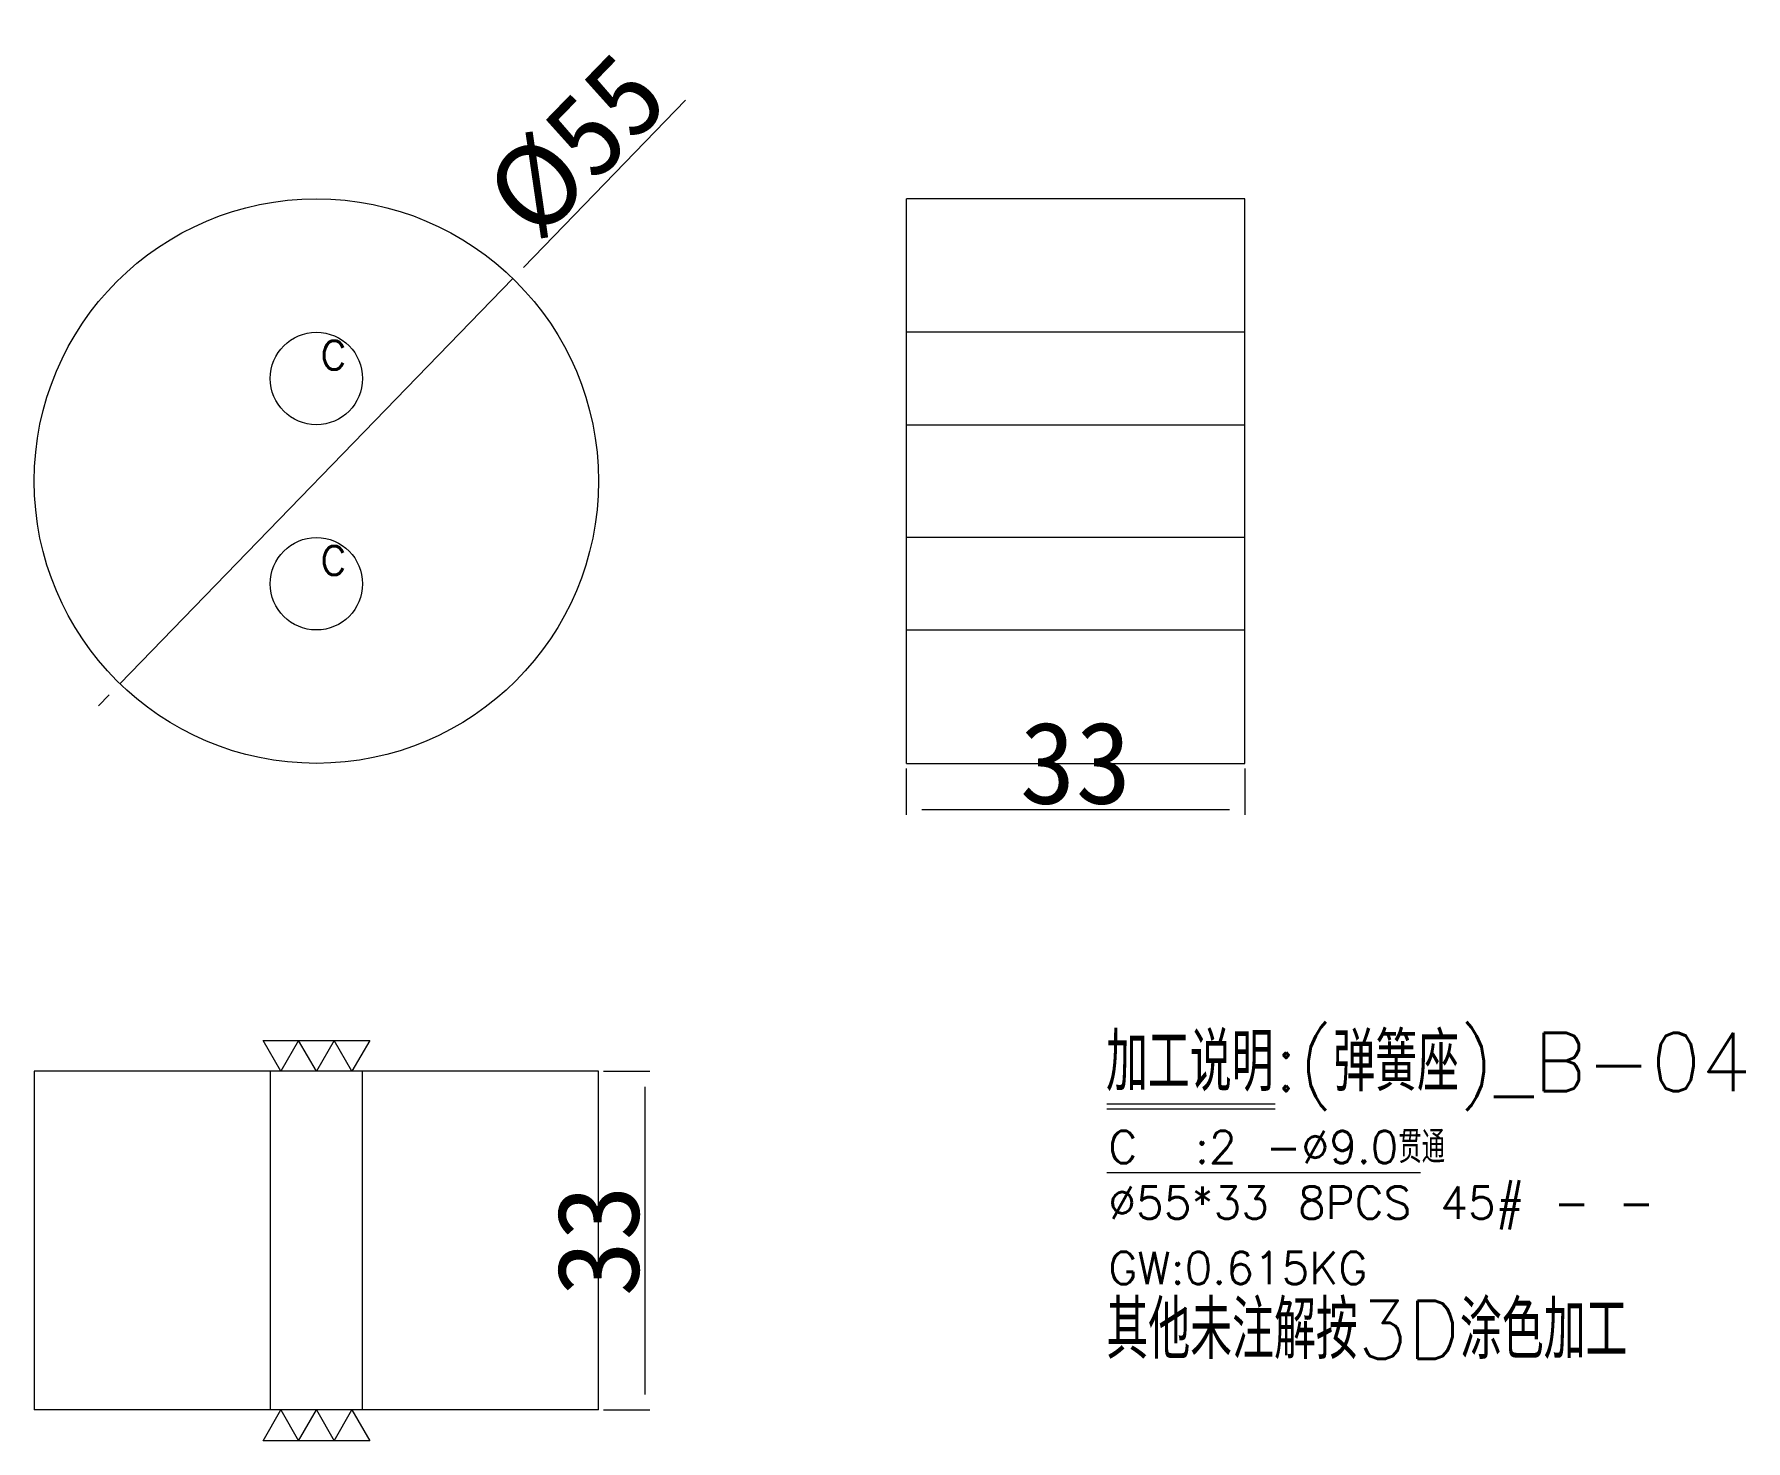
# Model space of a CAD drawing. Header units: millimetres. Extents: x -1492 to -1325, y 70702 to 70839.
import ezdxf

# ---------------------------------------------------------------- set-up
doc = ezdxf.new("R2010")
doc.units = ezdxf.units.MM
doc.linetypes.add('DASHED', pattern=[0])
doc.layers.add('dim', color=4, linetype='Continuous')
doc.layers.add('UB', color=7, linetype='Continuous')
doc.styles.add('_PUG_ERP', font='txt')
doc.styles.add('chinesef_fs', font='txt.shx', dxfattribs={"bigfont": 'gbcbig.shx'})
doc.dimstyles.new('_PUG_ERP', dxfattribs={"dimtxt": 8, "dimasz": 1.5, "dimexe": 0.5, "dimexo": 0.5, "dimgap": 0.5, "dimtad": 1, "dimtxsty": '_PUG_ERP', "dimblk": 'CLOSEDBLANK', "dimcen": 0, "dimclrd": 4, "dimclre": 4, "dimclrt": 3, "dimazin": 3, "dimtfac": 1, "dimtmove": 0, "dimatfit": 3, "dimldrblk": 'CLOSEDBLANK', "dimlwd": 9, "dimlwe": 9})

# ---------------------------------------------------------------- blocks, each defined once
blk = doc.blocks.new('*D733')
at = {"layer": 'Defpoints', "color": 0}
for p in [(-1437.06, 70737.54), (-1437.06, 70704.54), (-1432.56, 70704.54)]:
    blk.add_point(p, dxfattribs=at)
at = {"layer": 'dim', "color": 4, "lineweight": 9}
for p, q in [((-1436.56, 70737.54), (-1432.06, 70737.54)), ((-1432.56, 70736.04), (-1432.56, 70706.04)), ((-1436.56, 70704.54), (-1432.06, 70704.54))]:
    blk.add_line(p, q, dxfattribs=at)
at = {"layer": 'dim', "color": 3, "lineweight": 13, "insert": (-1437.06, 70721.04), "char_height": 8, "attachment_point": 5, "rotation": 90, "style": '_PUG_ERP'}
blk.add_mtext('33', dxfattribs=at)
blk = doc.blocks.new('_ClosedBlank')
blk = doc.blocks.new('*D734')
at = {"layer": 'Defpoints', "color": 0}
for p in [(-1407.06, 70767.54), (-1374.06, 70767.54), (-1374.06, 70763.04)]:
    blk.add_point(p, dxfattribs=at)
at = {"layer": 'dim', "color": 4, "lineweight": 9}
for p, q in [((-1407.06, 70767.04), (-1407.06, 70762.54)), ((-1374.06, 70767.04), (-1374.06, 70762.54)), ((-1405.56, 70763.04), (-1375.56, 70763.04))]:
    blk.add_line(p, q, dxfattribs=at)
at = {"layer": 'dim', "color": 3, "lineweight": 13, "insert": (-1390.56, 70767.54), "char_height": 8, "attachment_point": 5, "style": '_PUG_ERP'}
blk.add_mtext('33', dxfattribs=at)
blk = doc.blocks.new('*D735')
at = {"layer": 'Defpoints', "color": 0}
for p in [(-1445.41, 70814.78), (-1483.71, 70775.3)]:
    blk.add_point(p, dxfattribs=at)
at = {"layer": 'dim', "color": 4, "lineweight": 9}
for p, q in [((-1428.57, 70832.15), (-1444.37, 70815.86)), ((-1483.71, 70775.3), (-1445.41, 70814.78)), ((-1484.75, 70774.23), (-1485.79, 70773.15))]:
    blk.add_line(p, q, dxfattribs=at)
at = {"layer": 'dim', "color": 3, "lineweight": 13, "insert": (-1439.18, 70827.67), "char_height": 8, "attachment_point": 5, "rotation": 45.8731, "style": '_PUG_ERP'}
blk.add_mtext('%%c55', dxfattribs=at)

msp = doc.modelspace()

# ---------------------------------------------------------------- linework, layer by layer
at = {"layer": 'dim', "color": 8, "linetype": 'Continuous', "lineweight": 13}
for p, q in [((-1387.532, 70734.371), (-1371.1, 70734.371)), ((-1387.532, 70733.899), (-1371.1, 70733.899)), ((-1387.532, 70727.692), (-1356.946, 70727.692))]:
    msp.add_line(p, q, dxfattribs=at)
at = {"layer": 'dim', "lineweight": 13}
for points in [[(-1459.363, 70740.543), (-1461.095, 70737.543), (-1462.827, 70740.543), (-1464.559, 70737.543), (-1466.291, 70740.543), (-1468.023, 70737.543), (-1469.756, 70740.543), (-1459.363, 70740.543)], [(-1469.756, 70701.543), (-1468.023, 70704.543), (-1466.291, 70701.543), (-1464.559, 70704.543), (-1462.827, 70701.543), (-1461.095, 70704.543), (-1459.363, 70701.543), (-1469.756, 70701.543)]]:
    msp.add_lwpolyline(points, close=True, dxfattribs=at)
at = {"layer": 'UB', "color": 135, "linetype": 'Continuous', "lineweight": 13}
for p, q in [((-1374.059, 70822.543), (-1407.059, 70822.543)), ((-1407.059, 70795.043), (-1407.059, 70822.543)), ((-1374.059, 70795.043), (-1374.059, 70822.543)), ((-1407.059, 70767.543), (-1407.059, 70795.043)), ((-1374.059, 70767.543), (-1374.059, 70795.043)), ((-1407.059, 70767.543), (-1374.059, 70767.543)), ((-1492.059, 70737.543), (-1492.059, 70704.543)), ((-1437.059, 70737.543), (-1492.059, 70737.543)), ((-1437.059, 70704.543), (-1437.059, 70737.543)), ((-1437.059, 70704.543), (-1492.059, 70704.543))]:
    msp.add_line(p, q, dxfattribs=at)
at = {"layer": 'UB', "color": 135, "linetype": 'DASHED', "lineweight": 13, "ltscale": 0.180361}
for p, q in [((-1374.059, 70809.543), (-1407.059, 70809.543)), ((-1407.059, 70800.543), (-1374.059, 70800.543)), ((-1374.059, 70789.543), (-1407.059, 70789.543)), ((-1407.059, 70780.543), (-1374.059, 70780.543)), ((-1469.059, 70737.543), (-1469.059, 70704.543)), ((-1460.059, 70704.543), (-1460.059, 70737.543))]:
    msp.add_line(p, q, dxfattribs=at)
at = {"layer": 'UB', "color": 42, "linetype": 'Continuous', "lineweight": 13}
for centre, radius in [((-1464.559, 70795.043), 27.5), ((-1464.559, 70805.043), 4.5), ((-1464.559, 70785.043), 4.5)]:
    msp.add_circle(centre, radius, dxfattribs=at)

# ---------------------------------------------------------------- texts
at = {"layer": 'dim', "color": 4, "lineweight": 13, "style": 'chinesef_fs'}
for s, height, p in [('C', 2.8, (-1464.147, 70805.907)), ('C', 2.8, (-1464.147, 70785.907)), ('加工说明:(弹簧座)_B-04', 5.67, (-1387.597, 70735.604)), ('C  :2 -%%c9.0贯通', 3.15, (-1387.365, 70728.587)), ('%%c55*33 8PCS 45# - - ', 3.15, (-1387.365, 70723.167)), ('GW:0.615KG ', 3.15, (-1387.365, 70716.803))]:
    msp.add_text(s, height=height, dxfattribs=at).set_placement(p)
at = {"layer": 'dim', "color": 21, "lineweight": 13, "style": 'chinesef_fs'}
msp.add_text('其他未注解按3D涂色加工', height=5.67, dxfattribs=at).set_placement((-1387.556, 70709.516))

# ---------------------------------------------------------------- dimensions: what is measured, and where the dimension line sits
at = {"layer": 'dim', "color": 1, "lineweight": 13}
dim = msp.add_diameter_dim_2p(p1=(-1483.706, 70775.303), p2=(-1445.413, 70814.782), dimstyle='_PUG_ERP', dxfattribs=at)
dim.commit()
dim.dimension.update_dxf_attribs({"geometry": '*D735', "text_midpoint": (-1439.177, 70827.674)})
at = {"layer": 'dim', "lineweight": 13}
dim = msp.add_linear_dim(base=(-1374.059, 70763.043), p1=(-1407.059, 70767.543), p2=(-1374.059, 70767.543), dimstyle='_PUG_ERP', dxfattribs=at)
dim.commit()
dim.dimension.update_dxf_attribs({"geometry": '*D734', "text_midpoint": (-1390.559, 70767.543)})
dim = msp.add_linear_dim(base=(-1432.559, 70704.543), p1=(-1437.059, 70737.543), p2=(-1437.059, 70704.543), angle=90, dimstyle='_PUG_ERP', dxfattribs=at)
dim.commit()
dim.dimension.update_dxf_attribs({"geometry": '*D733', "text_midpoint": (-1437.059, 70721.043)})

doc.saveas('drawing.dxf')
